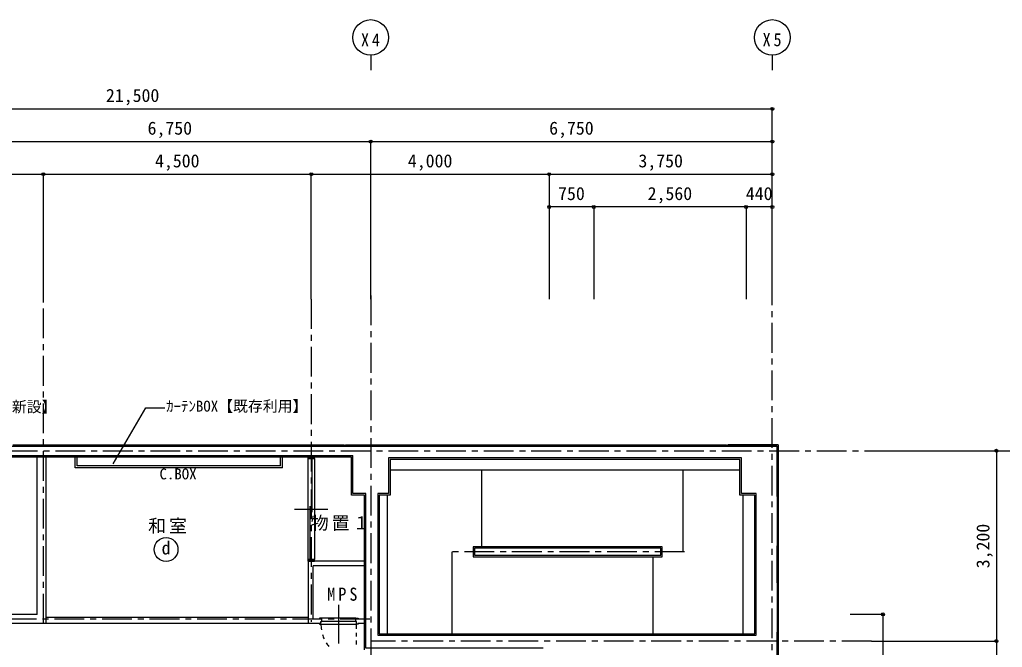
# Model space of a CAD drawing. Units: millimetres at full size, sheet at 1:100. Extents: x -22023 to 27015, y -14214 to 15186.
# Drawn here: x -5923 to 10593, y 4632 to 15186 of the extents above; entities that cross this region are included whole.
import ezdxf
from ezdxf.enums import TextEntityAlignment as Align

# ---------------------------------------------------------------- set-up
doc = ezdxf.new("R2010")
doc.units = ezdxf.units.MM
doc.header["$LTSCALE"] = 100
doc.header["$PDMODE"] = 32
doc.header["$PDSIZE"] = 50
doc.linetypes.add('CHAIN1', pattern=[8, 5, -1, 1, -1])
for name, color, linetype in [('2-1', 7, 'Continuous'), ('5-0', 3, 'Continuous'), ('5-1', 4, 'CHAIN1'), ('5-2', 3, 'Continuous'), ('5-5', 3, 'Continuous'), ('5-6', 7, 'Continuous'), ('5-C', 7, 'Continuous'), ('5-F', 7, 'Continuous')]:
    doc.layers.add(name, color=color, linetype=linetype)
doc.styles.add('ＭＳ ゴシック', font='')
doc.styles.get('ＭＳ ゴシック').set_extended_font_data('MS Gothic')

msp = doc.modelspace()

# ---------------------------------------------------------------- linework, layer by layer
at = {"layer": '2-1'}
msp.add_line((8585.3, 5186.4), (8585.3, -4813.6), dxfattribs=at)
at = {"layer": '5-0', "color": 7}
for p, q in [((-14773.2, 13686.4), (6726.8, 13686.4)), ((-6773.2, 13136.4), (-23.2, 13136.4)), ((-23.2, 13136.4), (6726.8, 13136.4))]:
    msp.add_line(p, q, dxfattribs=at)
at = {"layer": '5-1', "color": 7, "linetype": 'Continuous'}
for p, q in [((3726.8, 12036.4), (2976.8, 12036.4)), ((6286.8, 12036.4), (3726.8, 12036.4))]:
    msp.add_line(p, q, dxfattribs=at)
at = {"layer": '5-1'}
for p, q in [((-5523.2, 5031.4), (-5523.2, 10504.2)), ((-1023.2, 10486.4), (-1023.2, 5058.4)), ((-23.2, 10549.7), (-23.2, -9715)), ((6726.8, -9613.6), (6726.8, 10486.4)), ((-17323.2, 7936.4), (8393.1, 7936.4)), ((8393.1, 4736.4), (-23.2, 4736.4))]:
    msp.add_line(p, q, dxfattribs=at)
at = {"layer": '5-2'}
for p, q in [((-4351.7, 7720.1), (-3800.5, 8661.7)), ((-3800.5, 8661.7), (-3482.7, 8661.7)), ((-6038.2, 8036.4), (-468.2, 8036.4)), ((-468.2, 8036.4), (-468.2, 8016.4)), ((-448.2, 8016.4), (-468.2, 8016.4)), ((-448.2, 8036.4), (-448.2, 8016.4)), ((-448.2, 8036.4), (5956.8, 8036.4)), ((5956.8, 8036.4), (5956.8, 8016.4)), ((5976.8, 8016.4), (5956.8, 8016.4)), ((6826.8, 8036.4), (5976.8, 8036.4)), ((5976.8, 8036.4), (5976.8, 8016.4)), ((6826.8, 8036.4), (6826.8, 3206.4)), ((-348.2, 7831.4), (-6228.2, 7831.4)), ((-5628.2, 5181.4), (-5628.2, 7831.4)), ((-5478.2, 5031.4), (-5478.2, 7831.4)), ((-348.2, 7191.4), (-348.2, 7831.4)), ((6181.8, 7791.4), (301.8, 7791.4)), ((6181.8, 7191.4), (6181.8, 7791.4)), ((-128.2, 7191.4), (-348.2, 7191.4)), ((-128.2, 4591.4), (-128.2, 7191.4)), ((121.8, 7191.4), (121.8, 4861.4)), ((6431.8, 7191.4), (6181.8, 7191.4)), ((6431.8, 4861.4), (6431.8, 7191.4)), ((4876.8, 6153.9), (4876.8, 6323.9)), ((1696.8, 6153.9), (4876.8, 6153.9)), ((-1068.2, 5031.4), (-1068.2, 6081.4)), ((-128.2, 6003.9), (-990.7, 6003.9)), ((-990.7, 5108.9), (-990.7, 6003.9)), ((-128.2, 6081.4), (-978.2, 6081.4)), ((-5628.2, 5181.4), (-8078.2, 5181.4)), ((-5478.2, 5031.4), (-8903.2, 5031.4)), ((-884.4, 5031.4), (-1068.2, 5031.4)), ((-990.7, 5108.9), (-899.4, 5108.9)), ((-128.2, 5031.4), (-234.4, 5031.4)), ((-219.4, 5108.9), (-128.2, 5108.9)), ((121.8, 4861.4), (6431.8, 4861.4))]:
    msp.add_line(p, q, dxfattribs=at)
at = {"layer": '5-2', "color": 4}
for p, q in [((6806.8, 8016.4), (-4548.2, 8016.4)), ((-1078.2, 7831.4), (-1078.2, 7806.4)), ((-1078.2, 7818.5), (-1055.9, 7831.4)), ((-1078.2, 7806.4), (-1078.2, 6106.4)), ((-1059.2, 7806.4), (-1015.9, 7831.4)), ((-1019.2, 7806.4), (-975.9, 7831.4)), ((-1004.8, 6905.4), (-1004.8, 7806.4)), ((-979.2, 7806.4), (-968.2, 7812.7)), ((-968.2, 7806.4), (-968.2, 6106.4)), ((-1305.7, 6956.4), (-740.7, 6956.4)), ((-1041.5, 6106.4), (-1041.5, 7007.4)), ((6806.8, 5716.4), (6806.8, 6336.4)), ((-1078.2, 6093.5), (-1055.9, 6106.4)), ((-1059.2, 6081.4), (-1015.9, 6106.4)), ((-1019.2, 6081.4), (-975.9, 6106.4)), ((-979.2, 6081.4), (-968.2, 6087.7)), ((-559.4, 4696.4), (-559.4, 5346.4)), ((-1068.2, 5131.4), (-5478.2, 5131.4)), ((-274.4, 5121.4), (-844.4, 5121.4)), ((-274.4, 5121.4), (-259.4, 5121.4)), ((-274.4, 5066.4), (-274.4, 5121.4)), ((-259.4, 5121.4), (-234.4, 5121.4)), ((-234.4, 5121.4), (-234.4, 5101.4)), ((-1068.2, 5031.4), (-5478.2, 5031.4)), ((-859.4, 5021.4), (-259.4, 5021.4)), ((-274.4, 5066.4), (-844.4, 5066.4)), ((-259.4, 5066.4), (-274.4, 5066.4)), ((-259.4, 5021.4), (-259.4, 5066.4)), ((-259.4, 4941.4), (-259.4, 5021.4)), ((-234.4, 5021.4), (-259.4, 5021.4)), ((-234.4, 5041.4), (-234.4, 5021.4)), ((-259.4, 4811.4), (-259.4, 4876.4)), ((-259.4, 4681.4), (-259.4, 4746.4))]:
    msp.add_line(p, q, dxfattribs=at)
at = {"layer": '5-2', "color": 7}
for p, q in [((-6253.2, 7856.4), (-323.2, 7856.4)), ((-4988.2, 7651.4), (-4988.2, 7831.4)), ((-4958.2, 7681.4), (-4958.2, 7831.4)), ((-1538.2, 7681.4), (-1538.2, 7831.4)), ((-1508.2, 7651.4), (-1508.2, 7831.4)), ((-323.2, 7216.4), (-323.2, 7856.4)), ((6206.8, 7816.4), (276.8, 7816.4)), ((6206.8, 7216.4), (6206.8, 7816.4)), ((-1508.2, 7651.4), (-4988.2, 7651.4)), ((-1538.2, 7681.4), (-4958.2, 7681.4)), ((301.8, 7616.4), (6181.8, 7616.4)), ((1846.8, 6323.9), (1846.8, 7616.4)), ((5226.8, 6238.9), (5226.8, 7616.4)), ((-103.2, 7216.4), (-323.2, 7216.4)), ((96.8, 7216.4), (96.8, 4836.4)), ((261.8, 4861.4), (261.8, 7191.4)), ((6456.8, 7216.4), (6206.8, 7216.4)), ((6231.8, 7191.4), (6231.8, 4861.4)), ((6456.8, 4836.4), (6456.8, 7216.4)), ((4851.8, 6178.9), (4851.8, 6298.9)), ((1346.8, 4861.4), (1346.8, 6238.9)), ((1721.8, 6178.9), (4851.8, 6178.9)), ((4726.8, 4861.4), (4726.8, 6153.9)), ((96.8, 4836.4), (6456.8, 4836.4))]:
    msp.add_line(p, q, dxfattribs=at)
at = {"layer": '5-2', "color": 4, "linetype": 'CHAIN1'}
for p, q in [((5251.8, 6238.9), (1321.8, 6238.9)), ((-38.5, 5106.4), (-8848.6, 5106.4))]:
    msp.add_line(p, q, dxfattribs=at)
at = {"layer": '5-2', "color": 7}
for points in [[(6806.8, 7166.4), (6806.8, 8016.4), (6806.8, 2356.4)], [(276.8, 7816.4), (276.8, 7216.4), (96.8, 7216.4)], [(2876.8, 4616.4), (-103.2, 4616.4), (-103.2, 7216.4)], [(4851.8, 6298.9), (1721.8, 6298.9), (1721.8, 6178.9)], [(6366.8, 2356.4), (6806.8, 2356.4), (6806.8, 4886.4)]]:
    msp.add_lwpolyline(points, dxfattribs=at)
at = {"layer": '5-2', "color": 4}
for points in [[(-1078.2, 7806.4), (-968.2, 7806.4), (-968.2, 7831.4), (-1078.2, 7831.4)], [(-884.4, 5041.4), (-884.4, 5021.4), (-859.4, 5021.4), (-859.4, 5066.4), (-844.4, 5066.4), (-844.4, 5121.4), (-859.4, 5121.4), (-884.4, 5121.4), (-884.4, 5101.4)]]:
    msp.add_lwpolyline(points, dxfattribs=at)
at = {"layer": '5-2'}
for points in [[(301.8, 7791.4), (301.8, 7191.4), (121.8, 7191.4)], [(4876.8, 6323.9), (1696.8, 6323.9), (1696.8, 6153.9)]]:
    msp.add_lwpolyline(points, dxfattribs=at)
at = {"layer": '5-2', "color": 4}
msp.add_lwpolyline([(-1078.2, 6081.4), (-968.2, 6081.4), (-968.2, 6106.4), (-1078.2, 6106.4)], close=True, dxfattribs=at)
for start, end in [(180, 188.9168), (196.85588, 204.40566), (211.64721, 218.64142)]:
    msp.add_arc((-259.4, 5021.4), 600, start, end, dxfattribs=at)
at = {"layer": '5-6', "color": 4}
for p, q in [((-23.2, 14586.4), (-23.2, 14336.4)), ((6726.8, 14586.4), (6726.8, 14336.4))]:
    msp.add_line(p, q, dxfattribs=at)
at = {"layer": '5-6'}
for p, q in [((6726.8, 10486.4), (6726.8, 13686.4)), ((-23.2, 10486.4), (-23.2, 13136.4)), ((-8773.2, 12586.4), (-5523.2, 12586.4)), ((-5523.2, 10486.4), (-5523.2, 12586.4)), ((-5523.2, 12586.4), (-1023.2, 12586.4)), ((-1023.2, 10486.4), (-1023.2, 12586.4)), ((-1023.2, 12586.4), (2976.8, 12586.4)), ((2976.8, 12586.4), (2976.8, 10486.4)), ((2976.8, 12586.4), (6726.8, 12586.4)), ((3726.8, 12036.4), (3726.8, 10486.4)), ((6286.8, 12036.4), (6286.8, 10486.4)), ((6726.8, 12036.4), (6286.8, 12036.4)), ((8393.1, 7936.4), (11593.1, 7936.4)), ((10493.1, 7936.4), (10493.1, 4736.4)), ((8585.3, 5186.4), (8035.3, 5186.4)), ((8393.1, 4736.4), (10493.1, 4736.4)), ((10493.1, 4736.4), (10493.1, 2436.4))]:
    msp.add_line(p, q, dxfattribs=at)
at = {"layer": '5-6', "color": 4}
for centre in [(-23.2, 14886.4), (6726.8, 14886.4)]:
    msp.add_circle(centre, 300, dxfattribs=at)
at = {"layer": '5-6'}
for p in [(6726.8, 13686.4), (-23.2, 13136.4), (6726.8, 13136.4), (-5523.2, 12586.4), (-1023.2, 12586.4), (2976.8, 12586.4), (6726.8, 12586.4), (10493.1, 7936.4), (10493.1, 4736.4)]:
    msp.add_point(p, dxfattribs=at)
at = {"layer": '5-6', "color": 2}
for p in [(2976.8, 12036.4), (3726.8, 12036.4), (6286.8, 12036.4), (6726.8, 12036.4), (8585.3, 5186.4)]:
    msp.add_point(p, dxfattribs=at)
at = {"layer": '5-C', "color": 3}
msp.add_circle((-3462.6, 6277.2), 200, dxfattribs=at)
at = {"layer": '5-F'}
msp.add_line((-14853.2, 8016.4), (6808.3, 8016.4), dxfattribs=at)

# ---------------------------------------------------------------- texts
at = {"layer": '5-2', "style": 'ＭＳ ゴシック'}
for s, p in [('ｶｰﾃﾝBOX【新設】', (-7178.5, 8530)), ('ｶｰﾃﾝBOX【既存利用】', (-3460.9, 8540.5)), ('C.BOX', (-3572.7, 7401.2))]:
    msp.add_text(s, height=183.3, dxfattribs=at).set_placement(p, align=Align.BOTTOM_LEFT)
at = {"layer": '5-5', "char_height": 219.9, "attachment_point": 7, "style": 'ＭＳ ゴシック'}
for s, insert in [('\\T1.17;和室', (-3763.4, 6540.5)), ('\\T1.17;物置１', (-1029.7, 6589.1)), ('\\T1.38;\\W0.9;MPS', (-752.8, 5411.7))]:
    msp.add_mtext(s, dxfattribs=dict(at, insert=insert))
at = {"layer": '5-6', "color": 3, "style": 'ＭＳ ゴシック'}
for s, p in [('21,500', (-4473.2, 13736.4)), ('6,750', (-3773.2, 13186.4)), ('6,750', (2976.8, 13186.4)), ('4,500', (-3648.2, 12636.4)), ('4,000', (601.8, 12636.4)), ('3,750', (4476.8, 12636.4)), ('750', (3126.8, 12086.4)), ('2,560', (4631.8, 12086.4)), ('440', (6281.8, 12086.4))]:
    msp.add_text(s, height=219.9, dxfattribs=at).set_placement(p, align=Align.BOTTOM_LEFT)
msp.add_text('3,200', height=219.9, rotation=90, dxfattribs=at).set_placement((10443.1, 5961.4), align=Align.BOTTOM_LEFT)
at = {"layer": '5-6', "color": 3, "char_height": 219.9, "attachment_point": 7, "style": 'ＭＳ ゴシック'}
for s, insert in [('\\T1.36;\\W0.9;X4', (-185.7, 14736.4)), ('\\T1.36;\\W0.9;X5', (6564.3, 14736.4))]:
    msp.add_mtext(s, dxfattribs=dict(at, insert=insert))
at = {"layer": '5-C', "style": 'ＭＳ ゴシック'}
msp.add_text('d', height=219.9, dxfattribs=at).set_placement((-3537.6, 6127.2), align=Align.BOTTOM_LEFT)

doc.saveas('drawing.dxf')
